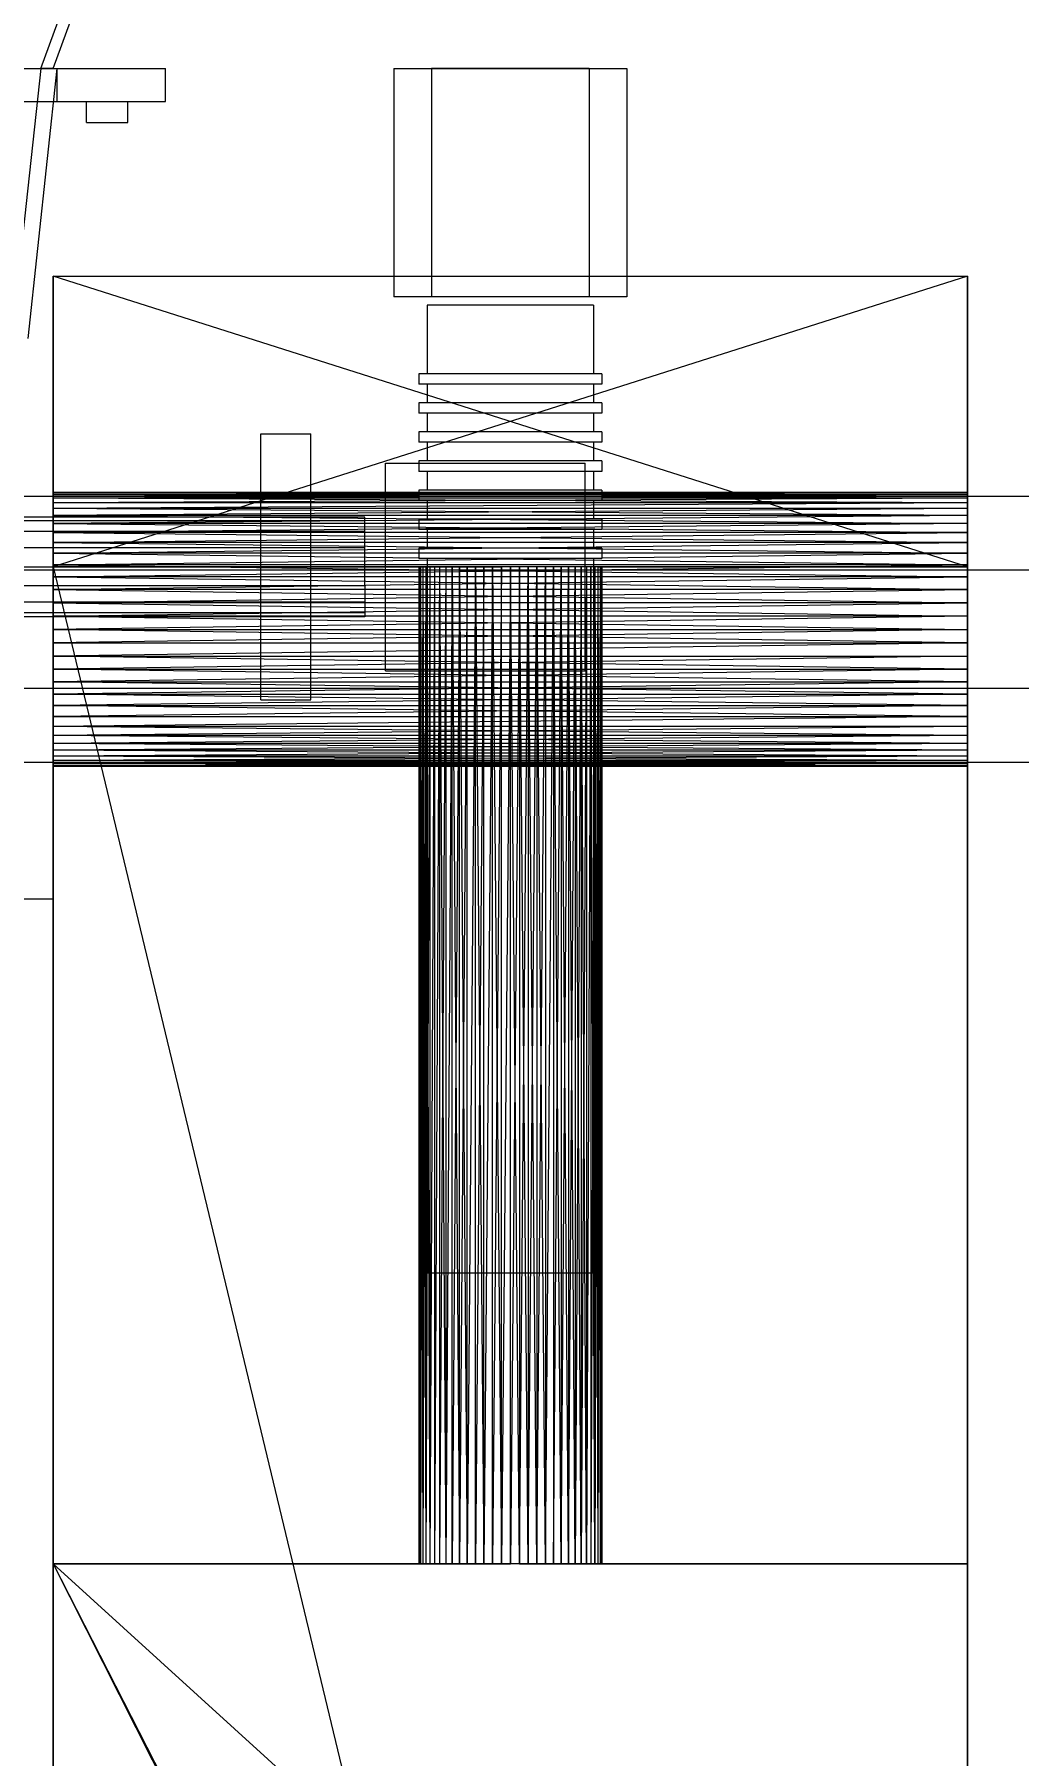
# Model space of a CAD drawing. Header units: millimetres. Extents: x -191664 to 191490, y -197311 to 10263.
# Drawn here: x 2175.5 to 2412.3, y -117306.2 to -116891.8 of the extents above; entities that cross this region are included whole.
import ezdxf

# ---------------------------------------------------------------- set-up
doc = ezdxf.new("R2010")
doc.units = ezdxf.units.MM
doc.layers.add('DET_briquetadora_frontal', color=7, linetype='Continuous', lineweight=0)
doc.layers.add('R15_COTAS_TRANSPORTE_P', color=1, linetype='Continuous', lineweight=0)
doc.dimstyles.new('PLANTA_20', dxfattribs={"dimtxt": 50, "dimasz": 30, "dimexe": 30, "dimexo": 16, "dimgap": 20, "dimtad": 1, "dimtih": 1, "dimtoh": 1, "dimdec": 1, "dimzin": 0, "dimdsep": 46, "dimcen": 0.09, "dimadec": 0, "dimazin": 0, "dimtfac": 1, "dimtdec": 4, "dimtofl": 0, "dimtmove": 0, "dimatfit": 3, "dimfxl": 1, "dimtolj": 1, "dimtzin": 0, "dimarcsym": 0})

# ---------------------------------------------------------------- blocks, each defined once
blk = doc.blocks.new('*D133')
at = {"layer": 'Defpoints', "color": 0, "transparency": 16777216}
for p in [(439.69, -194147.98), (217.89, -194406.09), (-500, -194490), (-500, -194490), (500, -194490)]:
    blk.add_point(p, dxfattribs=at)
at = {"layer": 'R15_COTAS_TRANSPORTE_P', "color": 0, "lineweight": -2, "transparency": 16777216}
blk.add_arc((-500, -194490), 722.77, 2.37834, 17.62166, dxfattribs=at)
at = {"layer": 'R15_COTAS_TRANSPORTE_P', "color": 0, "transparency": 16777216}
for points in [[(184.12, -194272.81), (193.59, -194269.58), (179.18, -194242.8)], [(227.15, -194459.9), (217.15, -194460.11), (222.77, -194490)]]:
    blk.add_solid(points, dxfattribs=at)

msp = doc.modelspace()

# ---------------------------------------------------------------- linework, layer by layer
at = {"layer": 'DET_briquetadora_frontal', "color": 253, "true_color": 0xa8b8bb}
for p, q in [((2177, -116900), (2312, -116532.75)), ((2180, -116900), (2315, -116532.75)), ((1800, -116900), (2180, -116900)), ((2180, -116900), (2177, -116900))]:
    msp.add_line(p, q, dxfattribs=at)
at = {"layer": 'DET_briquetadora_frontal', "color": 8, "true_color": 0x6f7d84}
for p, q in [((1799, -116900), (2181, -116900)), ((1803, -116900), (2177, -116900)), ((2177, -116900), (2170, -116965)), ((2174, -116965), (2181, -116900)), ((2177, -116900), (2181, -116900)), ((2181, -116900), (2207, -116900)), ((2181, -116908), (2181, -116900)), ((2207, -116908), (2207, -116900)), ((1799, -116908), (2181, -116908)), ((2181, -116908), (2207, -116908))]:
    msp.add_line(p, q, dxfattribs=at)
at = {"layer": 'DET_briquetadora_frontal', "color": 9, "true_color": 0xb9c3c2}
for p, q in [((2262, -116900), (2318, -116900)), ((2262, -116900), (2262, -116955)), ((2309, -116900), (2271, -116900)), ((2271, -116900), (2271, -116955)), ((2309, -116900), (2309, -116955)), ((2318, -116900), (2318, -116955)), ((2180, -117020), (2180, -116950)), ((2180, -116950), (2180, -117044.63)), ((2180, -116950), (2180, -117041.49)), ((2180, -116950), (2180, -117038.28)), ((2180, -116950), (2180, -117035.05)), ((2180, -116950), (2180, -117031.82)), ((2180, -116950), (2180, -117028.61)), ((2180, -116950), (2180, -117025.47)), ((2180, -116950), (2180, -117022.42)), ((2180, -116950), (2180, -117019.49)), ((2180, -116950), (2180, -117016.72)), ((2180, -116950), (2180, -117014.11)), ((2180, -116950), (2180, -117011.72)), ((2180, -116950), (2180, -117009.54)), ((2180, -116950), (2180, -117007.61)), ((2180, -116950), (2180, -117005.95)), ((2180, -116950), (2180, -117004.56)), ((2180, -116950), (2180, -117003.47)), ((2180, -116950), (2180, -117002.68)), ((2180, -116950), (2180, -117002.21)), ((2180, -116950), (2180, -117002.05)), ((2400, -117020), (2180, -116950)), ((2180, -116950), (2400, -116950)), ((2400, -116950), (2180, -117020)), ((2400, -117020), (2400, -116950)), ((2400, -116950), (2400, -117044.63)), ((2400, -116950), (2400, -117041.49)), ((2400, -116950), (2400, -117038.28)), ((2400, -116950), (2400, -117035.05)), ((2400, -116950), (2400, -117031.82)), ((2400, -116950), (2400, -117028.61)), ((2400, -116950), (2400, -117025.47)), ((2400, -116950), (2400, -117022.42)), ((2400, -116950), (2400, -117019.49)), ((2400, -116950), (2400, -117016.72)), ((2400, -116950), (2400, -117014.11)), ((2400, -116950), (2400, -117011.72)), ((2400, -116950), (2400, -117009.54)), ((2400, -116950), (2400, -117007.61)), ((2400, -116950), (2400, -117005.95)), ((2400, -116950), (2400, -117004.56)), ((2400, -116950), (2400, -117003.47)), ((2400, -116950), (2400, -117002.68)), ((2400, -116950), (2400, -117002.21)), ((2400, -116950), (2400, -117002.05)), ((2318, -116955), (2262, -116955)), ((2309, -116955), (2271, -116955)), ((2271.98, -116957), (2270, -116957)), ((2270, -116957), (2270, -116973.5)), ((2277.53, -116957), (2271.98, -116957)), ((2285.55, -116957), (2277.53, -116957)), ((2294.45, -116957), (2285.55, -116957)), ((2302.47, -116957), (2294.45, -116957)), ((2308.02, -116957), (2302.47, -116957)), ((2310, -116957), (2308.02, -116957)), ((2310, -116957), (2310, -116973.5)), ((2270.18, -116973.5), (2268, -116973.5)), ((2268, -116973.5), (2268, -116976)), ((2270.18, -116976), (2268, -116976)), ((2271.98, -116973.5), (2270, -116973.5)), ((2271.98, -116976), (2270, -116976)), ((2270, -116976), (2270, -116980.5)), ((2276.28, -116973.5), (2270.18, -116973.5)), ((2276.28, -116976), (2270.18, -116976)), ((2277.53, -116973.5), (2271.98, -116973.5)), ((2277.53, -116976), (2271.98, -116976)), ((2285.1, -116973.5), (2276.28, -116973.5)), ((2285.1, -116976), (2276.28, -116976)), ((2285.55, -116973.5), (2277.53, -116973.5)), ((2285.55, -116976), (2277.53, -116976)), ((2294.9, -116973.5), (2285.1, -116973.5)), ((2294.9, -116976), (2285.1, -116976)), ((2294.45, -116973.5), (2285.55, -116973.5)), ((2294.45, -116976), (2285.55, -116976)), ((2302.47, -116973.5), (2294.45, -116973.5)), ((2302.47, -116976), (2294.45, -116976)), ((2303.72, -116973.5), (2294.9, -116973.5)), ((2303.72, -116976), (2294.9, -116976)), ((2308.02, -116973.5), (2302.47, -116973.5)), ((2308.02, -116976), (2302.47, -116976)), ((2309.82, -116973.5), (2303.72, -116973.5)), ((2309.82, -116976), (2303.72, -116976)), ((2310, -116973.5), (2308.02, -116973.5)), ((2310, -116976), (2308.02, -116976)), ((2312, -116973.5), (2309.82, -116973.5)), ((2312, -116976), (2309.82, -116976)), ((2310, -116976), (2310, -116980.5)), ((2312, -116973.5), (2312, -116976)), ((2270.18, -116980.5), (2268, -116980.5)), ((2268, -116980.5), (2268, -116983)), ((2271.98, -116980.5), (2270, -116980.5)), ((2276.28, -116980.5), (2270.18, -116980.5)), ((2277.53, -116980.5), (2271.98, -116980.5)), ((2285.1, -116980.5), (2276.28, -116980.5)), ((2285.55, -116980.5), (2277.53, -116980.5)), ((2294.9, -116980.5), (2285.1, -116980.5)), ((2294.45, -116980.5), (2285.55, -116980.5)), ((2302.47, -116980.5), (2294.45, -116980.5)), ((2303.72, -116980.5), (2294.9, -116980.5)), ((2308.02, -116980.5), (2302.47, -116980.5)), ((2309.82, -116980.5), (2303.72, -116980.5)), ((2310, -116980.5), (2308.02, -116980.5)), ((2312, -116980.5), (2309.82, -116980.5)), ((2312, -116980.5), (2312, -116983)), ((2270.18, -116983), (2268, -116983)), ((2271.98, -116983), (2270, -116983)), ((2270, -116983), (2270, -116987.5)), ((2276.28, -116983), (2270.18, -116983)), ((2277.53, -116983), (2271.98, -116983)), ((2285.1, -116983), (2276.28, -116983)), ((2285.55, -116983), (2277.53, -116983)), ((2294.9, -116983), (2285.1, -116983)), ((2294.45, -116983), (2285.55, -116983)), ((2302.47, -116983), (2294.45, -116983)), ((2303.72, -116983), (2294.9, -116983)), ((2308.02, -116983), (2302.47, -116983)), ((2309.82, -116983), (2303.72, -116983)), ((2310, -116983), (2308.02, -116983)), ((2312, -116983), (2309.82, -116983)), ((2310, -116983), (2310, -116987.5)), ((2270.18, -116987.5), (2268, -116987.5)), ((2268, -116987.5), (2268, -116990)), ((2271.98, -116987.5), (2270, -116987.5)), ((2276.28, -116987.5), (2270.18, -116987.5)), ((2277.53, -116987.5), (2271.98, -116987.5)), ((2285.1, -116987.5), (2276.28, -116987.5)), ((2285.55, -116987.5), (2277.53, -116987.5)), ((2294.9, -116987.5), (2285.1, -116987.5)), ((2294.45, -116987.5), (2285.55, -116987.5)), ((2302.47, -116987.5), (2294.45, -116987.5)), ((2303.72, -116987.5), (2294.9, -116987.5)), ((2308.02, -116987.5), (2302.47, -116987.5)), ((2309.82, -116987.5), (2303.72, -116987.5)), ((2310, -116987.5), (2308.02, -116987.5)), ((2312, -116987.5), (2309.82, -116987.5)), ((2312, -116987.5), (2312, -116990)), ((2270.18, -116990), (2268, -116990)), ((2271.98, -116990), (2270, -116990)), ((2270, -116990), (2270, -116994.5)), ((2276.28, -116990), (2270.18, -116990)), ((2277.53, -116990), (2271.98, -116990)), ((2285.1, -116990), (2276.28, -116990)), ((2285.55, -116990), (2277.53, -116990)), ((2294.9, -116990), (2285.1, -116990)), ((2294.45, -116990), (2285.55, -116990)), ((2302.47, -116990), (2294.45, -116990)), ((2303.72, -116990), (2294.9, -116990)), ((2308.02, -116990), (2302.47, -116990)), ((2309.82, -116990), (2303.72, -116990)), ((2310, -116990), (2308.02, -116990)), ((2312, -116990), (2309.82, -116990)), ((2310, -116990), (2310, -116994.5)), ((2270.18, -116994.5), (2268, -116994.5)), ((2268, -116994.5), (2268, -116997)), ((2270.18, -116997), (2268, -116997)), ((2271.98, -116994.5), (2270, -116994.5)), ((2271.98, -116997), (2270, -116997)), ((2270, -116997), (2270, -117001.5)), ((2276.28, -116994.5), (2270.18, -116994.5)), ((2276.28, -116997), (2270.18, -116997)), ((2277.53, -116994.5), (2271.98, -116994.5)), ((2277.53, -116997), (2271.98, -116997)), ((2285.1, -116994.5), (2276.28, -116994.5)), ((2285.1, -116997), (2276.28, -116997)), ((2285.55, -116994.5), (2277.53, -116994.5)), ((2285.55, -116997), (2277.53, -116997)), ((2294.9, -116994.5), (2285.1, -116994.5)), ((2294.9, -116997), (2285.1, -116997)), ((2294.45, -116994.5), (2285.55, -116994.5)), ((2294.45, -116997), (2285.55, -116997)), ((2302.47, -116994.5), (2294.45, -116994.5)), ((2302.47, -116997), (2294.45, -116997)), ((2303.72, -116994.5), (2294.9, -116994.5)), ((2303.72, -116997), (2294.9, -116997)), ((2308.02, -116994.5), (2302.47, -116994.5)), ((2308.02, -116997), (2302.47, -116997)), ((2309.82, -116994.5), (2303.72, -116994.5)), ((2309.82, -116997), (2303.72, -116997)), ((2310, -116994.5), (2308.02, -116994.5)), ((2310, -116997), (2308.02, -116997)), ((2312, -116994.5), (2309.82, -116994.5)), ((2312, -116997), (2309.82, -116997)), ((2310, -116997), (2310, -117001.5)), ((2312, -116994.5), (2312, -116997)), ((2450, -117003.05), (2170, -117003.05)), ((2180, -117002.05), (2180, -117002.21)), ((2400, -117002.05), (2180, -117002.21)), ((2400, -117002.05), (2180, -117002.05)), ((2400, -117002.21), (2180, -117002.05)), ((2180, -117002.21), (2180, -117002.68)), ((2400, -117002.21), (2180, -117002.68)), ((2400, -117002.21), (2180, -117002.21)), ((2400, -117002.68), (2180, -117002.21)), ((2180, -117002.68), (2180, -117003.47)), ((2400, -117002.68), (2180, -117003.47)), ((2400, -117002.68), (2180, -117002.68)), ((2400, -117003.47), (2180, -117002.68)), ((2180, -117003.47), (2180, -117004.56)), ((2400, -117003.47), (2180, -117004.56)), ((2400, -117003.47), (2180, -117003.47)), ((2400, -117004.56), (2180, -117003.47)), ((2180, -117004.56), (2180, -117005.95)), ((2400, -117004.56), (2180, -117005.95)), ((2400, -117004.56), (2180, -117004.56)), ((2270.18, -117001.5), (2268, -117001.5)), ((2268, -117001.5), (2268, -117004)), ((2270.18, -117004), (2268, -117004)), ((2271.98, -117001.5), (2270, -117001.5)), ((2271.98, -117004), (2270, -117004)), ((2270, -117004), (2270, -117008.5)), ((2276.28, -117001.5), (2270.18, -117001.5)), ((2276.28, -117004), (2270.18, -117004)), ((2277.53, -117001.5), (2271.98, -117001.5)), ((2277.53, -117004), (2271.98, -117004)), ((2285.1, -117001.5), (2276.28, -117001.5)), ((2285.1, -117004), (2276.28, -117004)), ((2285.55, -117001.5), (2277.53, -117001.5)), ((2285.55, -117004), (2277.53, -117004)), ((2294.9, -117001.5), (2285.1, -117001.5)), ((2294.9, -117004), (2285.1, -117004)), ((2294.45, -117001.5), (2285.55, -117001.5)), ((2294.45, -117004), (2285.55, -117004)), ((2302.47, -117001.5), (2294.45, -117001.5)), ((2302.47, -117004), (2294.45, -117004)), ((2303.72, -117001.5), (2294.9, -117001.5)), ((2303.72, -117004), (2294.9, -117004)), ((2308.02, -117001.5), (2302.47, -117001.5)), ((2308.02, -117004), (2302.47, -117004)), ((2309.82, -117001.5), (2303.72, -117001.5)), ((2309.82, -117004), (2303.72, -117004)), ((2310, -117001.5), (2308.02, -117001.5)), ((2310, -117004), (2308.02, -117004)), ((2312, -117001.5), (2309.82, -117001.5)), ((2312, -117004), (2309.82, -117004)), ((2310, -117004), (2310, -117008.5)), ((2312, -117001.5), (2312, -117004)), ((2400, -117002.05), (2400, -117002.21)), ((2400, -117002.21), (2400, -117002.68)), ((2400, -117002.68), (2400, -117003.47)), ((2400, -117003.47), (2400, -117004.56)), ((2400, -117004.56), (2400, -117005.95)), ((2180, -117005.95), (2180, -117007.61)), ((2400, -117005.95), (2180, -117007.61)), ((2400, -117005.95), (2180, -117005.95)), ((2400, -117007.61), (2180, -117005.95)), ((2180, -117007.61), (2180, -117009.54)), ((2400, -117007.61), (2180, -117009.54)), ((2400, -117007.61), (2180, -117007.61)), ((2180, -117007.61), (2400, -117009.54)), ((2180, -117009.54), (2180, -117011.72)), ((2400, -117009.54), (2180, -117011.72)), ((2400, -117009.54), (2180, -117009.54)), ((2180, -117009.54), (2400, -117011.72)), ((2270.18, -117008.5), (2268, -117008.5)), ((2268, -117008.5), (2268, -117011)), ((2271.98, -117008.5), (2270, -117008.5)), ((2276.28, -117008.5), (2270.18, -117008.5)), ((2277.53, -117008.5), (2271.98, -117008.5)), ((2285.1, -117008.5), (2276.28, -117008.5)), ((2285.55, -117008.5), (2277.53, -117008.5)), ((2294.9, -117008.5), (2285.1, -117008.5)), ((2294.45, -117008.5), (2285.55, -117008.5)), ((2302.47, -117008.5), (2294.45, -117008.5)), ((2303.72, -117008.5), (2294.9, -117008.5)), ((2308.02, -117008.5), (2302.47, -117008.5)), ((2309.82, -117008.5), (2303.72, -117008.5)), ((2310, -117008.5), (2308.02, -117008.5)), ((2312, -117008.5), (2309.82, -117008.5)), ((2312, -117008.5), (2312, -117011)), ((2400, -117005.95), (2400, -117007.61)), ((2400, -117007.61), (2400, -117009.54)), ((2400, -117009.54), (2400, -117011.72)), ((2180, -117011.72), (2180, -117014.11)), ((2400, -117011.72), (2180, -117011.72)), ((2180, -117014.11), (2400, -117011.72)), ((2180, -117011.72), (2400, -117014.11)), ((2270.18, -117011), (2268, -117011)), ((2271.98, -117011), (2270, -117011)), ((2270, -117011), (2270, -117015.5)), ((2276.28, -117011), (2270.18, -117011)), ((2277.53, -117011), (2271.98, -117011)), ((2285.1, -117011), (2276.28, -117011)), ((2285.55, -117011), (2277.53, -117011)), ((2294.9, -117011), (2285.1, -117011)), ((2294.45, -117011), (2285.55, -117011)), ((2302.47, -117011), (2294.45, -117011)), ((2303.72, -117011), (2294.9, -117011)), ((2308.02, -117011), (2302.47, -117011)), ((2309.82, -117011), (2303.72, -117011)), ((2310, -117011), (2308.02, -117011)), ((2312, -117011), (2309.82, -117011)), ((2310, -117011), (2310, -117015.5)), ((2400, -117011.72), (2400, -117014.11)), ((2180, -117014.11), (2180, -117016.72)), ((2400, -117014.11), (2180, -117014.11)), ((2180, -117016.72), (2400, -117014.11)), ((2180, -117014.11), (2400, -117016.72)), ((2180, -117016.72), (2180, -117019.49)), ((2400, -117016.72), (2180, -117016.72)), ((2180, -117019.49), (2400, -117016.72)), ((2180, -117016.72), (2400, -117019.49)), ((2270.18, -117015.5), (2268, -117015.5)), ((2268, -117015.5), (2268, -117018)), ((2271.98, -117015.5), (2270, -117015.5)), ((2276.28, -117015.5), (2270.18, -117015.5)), ((2277.53, -117015.5), (2271.98, -117015.5)), ((2285.1, -117015.5), (2276.28, -117015.5)), ((2285.55, -117015.5), (2277.53, -117015.5)), ((2294.9, -117015.5), (2285.1, -117015.5)), ((2294.45, -117015.5), (2285.55, -117015.5)), ((2302.47, -117015.5), (2294.45, -117015.5)), ((2303.72, -117015.5), (2294.9, -117015.5)), ((2308.02, -117015.5), (2302.47, -117015.5)), ((2309.82, -117015.5), (2303.72, -117015.5)), ((2310, -117015.5), (2308.02, -117015.5)), ((2312, -117015.5), (2309.82, -117015.5)), ((2312, -117015.5), (2312, -117018)), ((2400, -117014.11), (2400, -117016.72)), ((2400, -117016.72), (2400, -117019.49)), ((2450, -117020.8), (2170, -117020.8)), ((2180, -117019.49), (2180, -117022.42)), ((2400, -117019.49), (2180, -117019.49)), ((2180, -117022.42), (2400, -117019.49)), ((2180, -117019.49), (2400, -117022.42)), ((2180, -117020), (2180, -117260)), ((2180, -117460), (2180, -117020)), ((2180, -117880), (2180, -117020)), ((2180, -117020), (2180, -117055.98)), ((2180, -117020), (2180, -117053.38)), ((2180, -117020), (2180, -117050.61)), ((2180, -117020), (2180, -117047.68)), ((2180, -117044.63), (2180, -117020)), ((2180, -117020), (2386.55, -117880)), ((2400, -117020), (2180, -117020)), ((2274.44, -117020), (2180, -117020)), ((2180, -117020), (2276.04, -117020)), ((2272.99, -117020), (2180, -117020)), ((2271.71, -117020), (2180, -117020)), ((2180, -117020), (2277.78, -117020)), ((2270.6, -117020), (2180, -117020)), ((2180, -117020), (2279.63, -117020)), ((2269.67, -117020), (2180, -117020)), ((2180, -117020), (2281.58, -117020)), ((2268.95, -117020), (2180, -117020)), ((2180, -117020), (2283.61, -117020)), ((2180, -117020), (2285.71, -117020)), ((2268.42, -117020), (2180, -117020)), ((2180, -117020), (2287.84, -117020)), ((2290, -117020), (2180, -117020)), ((2268.11, -117020), (2180, -117020)), ((2268, -117020), (2180, -117020)), ((2270.18, -117018), (2268, -117018)), ((2268.11, -117020), (2268, -117260)), ((2268, -117020), (2268, -117260)), ((2268.11, -117020), (2268, -117020)), ((2268, -117020), (2268.11, -117260)), ((2268.42, -117020), (2268.11, -117260)), ((2268.11, -117020), (2268.11, -117260)), ((2268.42, -117020), (2268.11, -117020)), ((2268.11, -117020), (2268.42, -117260)), ((2268.95, -117020), (2268.42, -117260)), ((2268.42, -117020), (2268.42, -117260)), ((2268.95, -117020), (2268.42, -117020)), ((2268.42, -117020), (2268.95, -117260)), ((2269.67, -117020), (2268.95, -117260)), ((2268.95, -117020), (2268.95, -117260)), ((2269.67, -117020), (2268.95, -117020)), ((2268.95, -117020), (2269.67, -117260)), ((2270.6, -117020), (2269.67, -117260)), ((2269.67, -117020), (2269.67, -117260)), ((2270.6, -117020), (2269.67, -117020)), ((2269.67, -117020), (2270.6, -117260)), ((2271.98, -117018), (2270, -117018)), ((2270, -117018), (2270, -117190)), ((2276.28, -117018), (2270.18, -117018)), ((2271.71, -117020), (2270.6, -117260)), ((2270.6, -117020), (2270.6, -117260)), ((2271.71, -117020), (2270.6, -117020)), ((2272.99, -117020), (2271.71, -117260)), ((2271.71, -117020), (2271.71, -117260)), ((2272.99, -117020), (2271.71, -117020)), ((2277.53, -117018), (2271.98, -117018)), ((2274.44, -117020), (2272.99, -117260)), ((2272.99, -117020), (2272.99, -117260)), ((2274.44, -117020), (2272.99, -117020)), ((2272.99, -117020), (2274.44, -117260)), ((2276.04, -117020), (2274.44, -117260)), ((2274.44, -117020), (2274.44, -117260)), ((2276.04, -117020), (2274.44, -117020)), ((2277.78, -117020), (2276.04, -117260)), ((2276.04, -117260), (2276.04, -117020)), ((2277.78, -117020), (2276.04, -117020)), ((2276.04, -117020), (2277.78, -117260)), ((2285.1, -117018), (2276.28, -117018)), ((2285.55, -117018), (2277.53, -117018)), ((2279.63, -117020), (2277.78, -117260)), ((2277.78, -117260), (2277.78, -117020)), ((2279.63, -117020), (2277.78, -117020)), ((2277.78, -117020), (2279.63, -117260)), ((2281.58, -117020), (2279.63, -117260)), ((2279.63, -117260), (2279.63, -117020)), ((2281.58, -117020), (2279.63, -117020)), ((2283.61, -117020), (2281.58, -117260)), ((2281.58, -117260), (2281.58, -117020)), ((2283.61, -117020), (2281.58, -117020)), ((2281.58, -117020), (2283.61, -117260)), ((2285.71, -117020), (2283.61, -117260)), ((2283.61, -117260), (2283.61, -117020)), ((2285.71, -117020), (2283.61, -117020)), ((2294.9, -117018), (2285.1, -117018)), ((2294.45, -117018), (2285.55, -117018)), ((2287.84, -117020), (2285.71, -117260)), ((2285.71, -117260), (2285.71, -117020)), ((2287.84, -117020), (2285.71, -117020)), ((2285.71, -117020), (2287.84, -117260)), ((2290, -117020), (2287.84, -117260)), ((2287.84, -117260), (2287.84, -117020)), ((2290, -117020), (2287.84, -117020)), ((2290, -117260), (2290, -117020)), ((2400, -117020), (2290, -117020)), ((2292.16, -117020), (2290, -117020)), ((2292.16, -117020), (2290, -117260)), ((2292.16, -117260), (2290, -117020)), ((2400, -117020), (2292.16, -117020)), ((2294.29, -117020), (2292.16, -117020)), ((2292.16, -117020), (2292.16, -117260)), ((2292.16, -117260), (2294.29, -117020)), ((2294.29, -117260), (2292.16, -117020)), ((2400, -117020), (2294.29, -117020)), ((2296.39, -117020), (2294.29, -117020)), ((2294.29, -117020), (2294.29, -117260)), ((2294.29, -117260), (2296.39, -117020)), ((2296.39, -117260), (2294.29, -117020)), ((2302.47, -117018), (2294.45, -117018)), ((2303.72, -117018), (2294.9, -117018)), ((2400, -117020), (2296.39, -117020)), ((2298.42, -117020), (2296.39, -117020)), ((2296.39, -117020), (2296.39, -117260)), ((2296.39, -117260), (2298.42, -117020)), ((2298.42, -117260), (2296.39, -117020)), ((2400, -117020), (2298.42, -117020)), ((2300.37, -117020), (2298.42, -117020)), ((2298.42, -117020), (2298.42, -117260)), ((2298.42, -117260), (2300.37, -117020)), ((2400, -117020), (2300.37, -117020)), ((2302.22, -117020), (2300.37, -117020)), ((2300.37, -117020), (2300.37, -117260)), ((2300.37, -117260), (2302.22, -117020)), ((2302.22, -117260), (2300.37, -117020)), ((2400, -117020), (2302.22, -117020)), ((2303.96, -117020), (2302.22, -117020)), ((2302.22, -117020), (2302.22, -117260)), ((2302.22, -117260), (2303.96, -117020)), ((2303.96, -117260), (2302.22, -117020)), ((2308.02, -117018), (2302.47, -117018)), ((2309.82, -117018), (2303.72, -117018)), ((2400, -117020), (2303.96, -117020)), ((2305.56, -117020), (2303.96, -117020)), ((2303.96, -117020), (2303.96, -117260)), ((2303.96, -117260), (2305.56, -117020)), ((2305.56, -117260), (2303.96, -117020)), ((2400, -117020), (2305.56, -117020)), ((2307.01, -117020), (2305.56, -117020)), ((2305.56, -117020), (2305.56, -117260)), ((2307.01, -117020), (2305.56, -117260)), ((2307.01, -117260), (2305.56, -117020)), ((2400, -117020), (2307.01, -117020)), ((2308.29, -117020), (2307.01, -117020)), ((2307.01, -117020), (2307.01, -117260)), ((2308.29, -117020), (2307.01, -117260)), ((2308.29, -117260), (2307.01, -117020)), ((2310, -117018), (2308.02, -117018)), ((2400, -117020), (2308.29, -117020)), ((2309.4, -117020), (2308.29, -117020)), ((2308.29, -117020), (2308.29, -117260)), ((2309.4, -117020), (2308.29, -117260)), ((2400, -117020), (2309.4, -117020)), ((2310.33, -117020), (2309.4, -117020)), ((2309.4, -117020), (2309.4, -117260)), ((2310.33, -117020), (2309.4, -117260)), ((2310.33, -117260), (2309.4, -117020)), ((2312, -117018), (2309.82, -117018)), ((2310, -117018), (2310, -117190)), ((2400, -117020), (2310.33, -117020)), ((2311.05, -117020), (2310.33, -117020)), ((2310.33, -117020), (2310.33, -117260)), ((2311.05, -117020), (2310.33, -117260)), ((2310.33, -117020), (2311.05, -117260)), ((2400, -117020), (2311.05, -117020)), ((2311.05, -117020), (2311.58, -117020)), ((2311.05, -117020), (2311.05, -117260)), ((2311.58, -117020), (2311.05, -117260)), ((2311.05, -117020), (2311.58, -117260)), ((2311.58, -117020), (2400, -117020)), ((2311.58, -117020), (2311.89, -117020)), ((2311.58, -117020), (2311.58, -117260)), ((2311.89, -117020), (2311.58, -117260)), ((2311.58, -117020), (2311.89, -117260)), ((2311.89, -117020), (2400, -117020)), ((2311.89, -117020), (2312, -117020)), ((2311.89, -117020), (2311.89, -117260)), ((2312, -117020), (2311.89, -117260)), ((2312, -117020), (2400, -117020)), ((2312, -117020), (2312, -117260)), ((2400, -117019.49), (2400, -117022.42)), ((2400, -117020), (2400, -117260)), ((2400, -117460), (2400, -117020)), ((2400, -117880), (2400, -117020)), ((2400, -117020), (2400, -117055.98)), ((2400, -117020), (2400, -117053.38)), ((2400, -117020), (2400, -117050.61)), ((2400, -117020), (2400, -117047.68)), ((2400, -117044.63), (2400, -117020)), ((2180, -117022.42), (2180, -117025.47)), ((2400, -117022.42), (2180, -117022.42)), ((2180, -117025.47), (2400, -117022.42)), ((2180, -117022.42), (2400, -117025.47)), ((2180, -117025.47), (2180, -117028.61)), ((2400, -117025.47), (2180, -117025.47)), ((2180, -117028.61), (2400, -117025.47)), ((2180, -117025.47), (2400, -117028.61)), ((2400, -117022.42), (2400, -117025.47)), ((2400, -117025.47), (2400, -117028.61)), ((2180, -117028.61), (2180, -117031.82)), ((2400, -117028.61), (2180, -117028.61)), ((2180, -117031.82), (2400, -117028.61)), ((2180, -117028.61), (2400, -117031.82)), ((2400, -117028.61), (2400, -117031.82)), ((2180, -117031.82), (2180, -117035.05)), ((2400, -117031.82), (2180, -117035.05)), ((2400, -117031.82), (2180, -117031.82)), ((2180, -117031.82), (2400, -117035.05)), ((2400, -117031.82), (2400, -117035.05)), ((2400, -117035.05), (2180, -117038.28)), ((2180, -117038.28), (2180, -117035.05)), ((2180, -117035.05), (2400, -117035.05)), ((2400, -117038.28), (2180, -117035.05)), ((2400, -117038.28), (2180, -117041.49)), ((2180, -117041.49), (2180, -117038.28)), ((2180, -117038.28), (2400, -117038.28)), ((2400, -117035.05), (2400, -117038.28)), ((2400, -117038.28), (2400, -117041.49)), ((2400, -117041.49), (2180, -117044.63)), ((2180, -117044.63), (2180, -117041.49)), ((2180, -117041.49), (2400, -117041.49)), ((2400, -117044.63), (2180, -117041.49)), ((2400, -117041.49), (2400, -117044.63)), ((2400, -117044.63), (2180, -117047.68)), ((2180, -117047.68), (2180, -117044.63)), ((2180, -117044.63), (2400, -117044.63)), ((2400, -117047.68), (2180, -117044.63)), ((2400, -117044.63), (2400, -117047.68)), ((2450, -117049.3), (2170, -117049.3)), ((2400, -117047.68), (2180, -117050.61)), ((2180, -117050.61), (2180, -117047.68)), ((2180, -117047.68), (2400, -117047.68)), ((2400, -117050.61), (2180, -117047.68)), ((2400, -117050.61), (2180, -117053.38)), ((2180, -117053.38), (2180, -117050.61)), ((2180, -117050.61), (2400, -117050.61)), ((2400, -117053.38), (2180, -117050.61)), ((2400, -117047.68), (2400, -117050.61)), ((2400, -117050.61), (2400, -117053.38)), ((2400, -117053.38), (2180, -117055.98)), ((2180, -117055.98), (2180, -117053.38)), ((2180, -117053.38), (2400, -117053.38)), ((2400, -117055.98), (2180, -117053.38)), ((2180, -117053.38), (2180, -117260)), ((2400, -117053.38), (2400, -117055.98)), ((2400, -117053.38), (2400, -117260)), ((2400, -117055.98), (2180, -117058.38)), ((2180, -117058.38), (2180, -117055.98)), ((2180, -117055.98), (2400, -117055.98)), ((2180, -117260), (2180, -117055.98)), ((2400, -117058.38), (2180, -117058.38)), ((2400, -117058.38), (2180, -117060.56)), ((2180, -117060.56), (2180, -117058.38)), ((2400, -117060.56), (2180, -117058.38)), ((2180, -117058.38), (2180, -117260)), ((2400, -117055.98), (2400, -117058.38)), ((2400, -117260), (2400, -117055.98)), ((2400, -117058.38), (2400, -117060.56)), ((2400, -117260), (2400, -117058.38)), ((2400, -117060.56), (2180, -117060.56)), ((2400, -117060.56), (2180, -117062.49)), ((2180, -117062.49), (2180, -117060.56)), ((2400, -117062.49), (2180, -117060.56)), ((2180, -117060.56), (2180, -117260)), ((2400, -117062.49), (2180, -117062.49)), ((2400, -117062.49), (2180, -117064.15)), ((2180, -117064.15), (2180, -117062.49)), ((2400, -117064.15), (2180, -117062.49)), ((2180, -117062.49), (2180, -117260)), ((2400, -117060.56), (2400, -117062.49)), ((2400, -117060.56), (2400, -117260)), ((2400, -117062.49), (2400, -117064.15)), ((2400, -117062.49), (2400, -117260)), ((2450, -117067.05), (2170, -117067.05)), ((2400, -117064.15), (2180, -117064.15)), ((2400, -117064.15), (2180, -117065.54)), ((2180, -117065.54), (2180, -117064.15)), ((2400, -117065.54), (2180, -117064.15)), ((2180, -117064.15), (2180, -117260)), ((2400, -117065.54), (2180, -117065.54)), ((2400, -117065.54), (2180, -117066.63)), ((2180, -117066.63), (2180, -117065.54)), ((2400, -117066.63), (2180, -117065.54)), ((2180, -117065.54), (2180, -117260)), ((2400, -117066.63), (2180, -117066.63)), ((2400, -117066.63), (2180, -117067.42)), ((2180, -117067.42), (2180, -117066.63)), ((2400, -117067.42), (2180, -117066.63)), ((2180, -117066.63), (2180, -117260)), ((2400, -117067.42), (2180, -117067.42)), ((2400, -117067.42), (2180, -117067.89)), ((2180, -117067.89), (2180, -117067.42)), ((2400, -117067.89), (2180, -117067.42)), ((2180, -117067.42), (2180, -117260)), ((2400, -117064.15), (2400, -117065.54)), ((2400, -117064.15), (2400, -117260)), ((2400, -117065.54), (2400, -117066.63)), ((2400, -117065.54), (2400, -117260)), ((2400, -117066.63), (2400, -117067.42)), ((2400, -117066.63), (2400, -117260)), ((2400, -117067.42), (2400, -117067.89)), ((2400, -117067.42), (2400, -117260)), ((2400, -117067.89), (2180, -117067.89)), ((2400, -117067.89), (2180, -117068.05)), ((2180, -117068.05), (2180, -117067.89)), ((2400, -117068.05), (2180, -117067.89)), ((2180, -117067.89), (2180, -117260)), ((2400, -117068.05), (2180, -117068.05)), ((2180, -117068.05), (2180, -117260)), ((2400, -117067.89), (2400, -117068.05)), ((2400, -117067.89), (2400, -117260)), ((2400, -117068.05), (2400, -117260)), ((2180, -117080.45), (2180, -117075.63)), ((2180, -117089.15), (2180, -117080.45)), ((2180, -117100), (2180, -117089.15)), ((2180, -117100), (2168, -117100)), ((2180, -117100), (2180, -117110.85)), ((2180, -117110.85), (2180, -117119.55)), ((2180, -117119.55), (2180, -117124.37)), ((2271.98, -117190), (2270, -117190)), ((2277.53, -117190), (2271.98, -117190)), ((2285.55, -117190), (2277.53, -117190)), ((2294.45, -117190), (2285.55, -117190)), ((2302.47, -117190), (2294.45, -117190)), ((2308.02, -117190), (2302.47, -117190)), ((2310, -117190), (2308.02, -117190)), ((2180, -117260), (2180, -117690)), ((2400, -117260), (2180, -117260)), ((2180, -117260), (2400, -117460)), ((2180, -117260), (2180, -117460)), ((2274.44, -117260), (2180, -117260)), ((2180, -117260), (2276.04, -117260)), ((2272.99, -117260), (2180, -117260)), ((2271.71, -117260), (2180, -117260)), ((2180, -117260), (2277.78, -117260)), ((2270.6, -117260), (2180, -117260)), ((2180, -117260), (2279.63, -117260)), ((2269.67, -117260), (2180, -117260)), ((2180, -117260), (2281.58, -117260)), ((2268.95, -117260), (2180, -117260)), ((2180, -117260), (2283.61, -117260)), ((2180, -117260), (2285.71, -117260)), ((2268.42, -117260), (2180, -117260)), ((2268.11, -117260), (2180, -117260)), ((2180, -117260), (2287.84, -117260)), ((2268, -117260), (2180, -117260)), ((2180, -117260), (2290, -117260)), ((2180, -117260), (2180, -117505)), ((2180, -117696), (2180, -117260)), ((2180, -117260), (2400, -117690)), ((2180, -117260), (2400, -117696)), ((2268, -117260), (2268.11, -117260)), ((2268.11, -117260), (2268.42, -117260)), ((2268.42, -117260), (2268.95, -117260)), ((2268.95, -117260), (2269.67, -117260)), ((2269.67, -117260), (2270.6, -117260)), ((2270.6, -117260), (2271.71, -117260)), ((2271.71, -117260), (2272.99, -117260)), ((2272.99, -117260), (2274.44, -117260)), ((2274.44, -117260), (2276.04, -117260)), ((2276.04, -117260), (2277.78, -117260)), ((2277.78, -117260), (2279.63, -117260)), ((2279.63, -117260), (2281.58, -117260)), ((2281.58, -117260), (2283.61, -117260)), ((2283.61, -117260), (2285.71, -117260)), ((2285.71, -117260), (2287.84, -117260)), ((2287.84, -117260), (2290, -117260)), ((2400, -117260), (2290, -117260)), ((2292.16, -117260), (2290, -117260)), ((2294.29, -117260), (2292.16, -117260)), ((2292.16, -117260), (2400, -117260)), ((2296.39, -117260), (2294.29, -117260)), ((2294.29, -117260), (2400, -117260)), ((2298.42, -117260), (2296.39, -117260)), ((2296.39, -117260), (2400, -117260)), ((2300.37, -117260), (2298.42, -117260)), ((2298.42, -117260), (2400, -117260)), ((2302.22, -117260), (2300.37, -117260)), ((2300.37, -117260), (2400, -117260)), ((2303.96, -117260), (2302.22, -117260)), ((2302.22, -117260), (2400, -117260)), ((2305.56, -117260), (2303.96, -117260)), ((2303.96, -117260), (2400, -117260)), ((2307.01, -117260), (2305.56, -117260)), ((2305.56, -117260), (2400, -117260)), ((2308.29, -117260), (2307.01, -117260)), ((2307.01, -117260), (2400, -117260)), ((2309.4, -117260), (2308.29, -117260)), ((2308.29, -117260), (2400, -117260)), ((2400, -117260), (2309.4, -117260)), ((2310.33, -117260), (2309.4, -117260)), ((2400, -117260), (2310.33, -117260)), ((2311.05, -117260), (2310.33, -117260)), ((2400, -117260), (2311.05, -117260)), ((2311.58, -117260), (2311.05, -117260)), ((2400, -117260), (2311.58, -117260)), ((2311.89, -117260), (2311.58, -117260)), ((2400, -117260), (2311.89, -117260)), ((2312, -117260), (2311.89, -117260)), ((2400, -117260), (2312, -117260)), ((2400, -117260), (2400, -117690)), ((2400, -117460), (2400, -117260)), ((2400, -117260), (2400, -117696)), ((2400, -117260), (2400, -117505))]:
    msp.add_line(p, q, dxfattribs=at)
at = {"layer": 'DET_briquetadora_frontal', "color": 9, "true_color": 0xaebbc0}
for p, q in [((2188, -116908), (2198, -116908)), ((2188, -116913), (2188, -116908)), ((2198, -116913), (2198, -116908)), ((2188, -116913), (2198, -116913))]:
    msp.add_line(p, q, dxfattribs=at)
at = {"layer": 'DET_briquetadora_frontal', "color": 252, "true_color": 0x78909c}
for p, q in [((2230, -116988), (2242, -116988)), ((2230, -117052), (2230, -116988)), ((2242, -117052), (2242, -116988)), ((2230, -117052), (2242, -117052))]:
    msp.add_line(p, q, dxfattribs=at)
at = {"layer": 'DET_briquetadora_frontal', "color": 145, "true_color": 0x4a879d}
for p, q in [((2260, -116995), (2308, -116995)), ((2260, -117045), (2260, -116995)), ((2308, -117045), (2308, -116995)), ((2260, -117045), (2308, -117045))]:
    msp.add_line(p, q, dxfattribs=at)
at = {"layer": 'DET_briquetadora_frontal', "color": 9, "true_color": 0xb7c1c4}
for p, q in [((2255, -117008), (2155, -117008)), ((2255, -117008.91), (2155, -117008.91)), ((2255, -117008.91), (2255, -117008)), ((2255, -117011.51), (2255, -117008.91)), ((2255, -117011.51), (2155, -117011.51)), ((2255, -117015.41), (2255, -117011.51)), ((2255, -117015.41), (2155, -117015.41)), ((2255, -117020), (2255, -117015.41)), ((2155, -117020), (2255, -117020)), ((2255, -117024.59), (2255, -117020)), ((2255, -117024.59), (2155, -117024.59)), ((2255, -117024.59), (2255, -117028.49)), ((2255, -117028.49), (2155, -117028.49)), ((2255, -117028.49), (2255, -117031.09)), ((2255, -117031.09), (2155, -117031.09)), ((2255, -117032), (2155, -117032)), ((2255, -117031.09), (2255, -117032))]:
    msp.add_line(p, q, dxfattribs=at)

# ---------------------------------------------------------------- dimensions: what is measured, and where the dimension line sits
at = {"layer": 'R15_COTAS_TRANSPORTE_P'}
dim = msp.add_angular_dim_2l(base=(217.89, -194406.09), line1=((-500, -194490), (500, -194490)), line2=((-500, -194490), (439.69, -194147.98)), dimstyle='PLANTA_20', dxfattribs=at)
dim.commit()
dim.dimension.update_dxf_attribs({"geometry": '*D133', "text_midpoint": (191490.46, -33543.69)})

doc.saveas('drawing.dxf')
